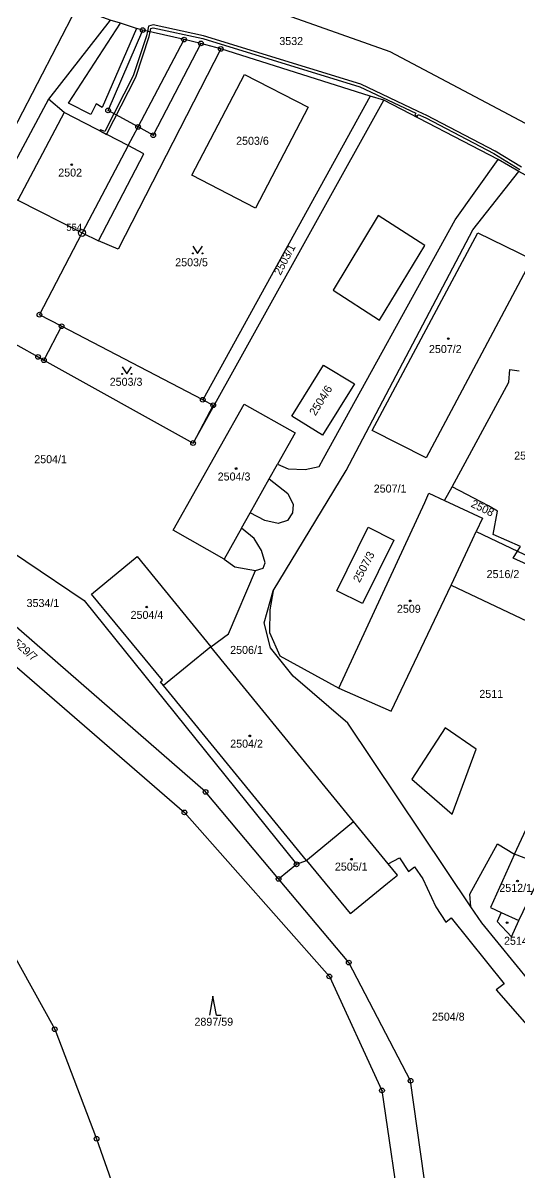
# Model space of a CAD drawing. Extents: x -784124 to -780570, y -980818 to -976926.
# Drawn here: x -782747.8 to -782642.4, y -979748.9 to -979504.8 of the extents above; entities that cross this region are included whole.
import ezdxf
from ezdxf.enums import TextEntityAlignment as Align

# ---------------------------------------------------------------- set-up
doc = ezdxf.new("R2010")
doc.units = 0
doc.header["$LTSCALE"] = 3.138375
doc.header["$MEASUREMENT"] = 0
doc.linetypes.add('0_051C', pattern=[0])
for name, color, linetype in [('101', 1, 'CONTINUOUS'), ('1016', 1, 'CONTINUOUS'), ('105', 1, 'CONTINUOUS'), ('18', 1, 'CONTINUOUS'), ('21800', 1, 'CONTINUOUS'), ('21900', 1, 'CONTINUOUS'), ('21999', 1, 'CONTINUOUS'), ('23700', 1, 'CONTINUOUS'), ('308', 1, 'CONTINUOUS'), ('314', 1, 'CONTINUOUS'), ('402', 1, 'CONTINUOUS'), ('404', 1, 'CONTINUOUS')]:
    doc.layers.add(name, color=color, linetype=linetype)

# ---------------------------------------------------------------- blocks, each defined once
blk = doc.blocks.new('4_02$0')
at = {"layer": '404', "color": 255, "linetype": 'Continuous'}
blk.add_circle((-0.01, 0), 0.175, dxfattribs=at)
blk = doc.blocks.new('3_14$2')
at = {"layer": '314', "color": 255, "linetype": 'Continuous'}
blk.add_lwpolyline([(-1, 1.5), (0, 0), (1, 1.5)], dxfattribs=at)
for centre in [(-1, 0), (1, 0)]:
    blk.add_circle(centre, 0.1, dxfattribs=at)
blk = doc.blocks.new('3_08$6')
at = {"layer": '308', "color": 255, "linetype": 'Continuous'}
for p, q in [((0, 4), (-0.75, 0)), ((0.75, 0), (0, 4)), ((0.75, 0), (1.75, 0))]:
    blk.add_line(p, q, dxfattribs=at)
blk = doc.blocks.new('1_01$18')
at = {"layer": '101', "color": 3, "linetype": 'Continuous'}
for radius in [0.75, 0.03]:
    blk.add_circle((0, 0), radius, dxfattribs=at)
blk = doc.blocks.new('1_05$19')
at = {"layer": '105', "color": 3, "linetype": 'Continuous'}
for radius in [0.5, 0.0303]:
    blk.add_circle((0, 0), radius, dxfattribs=at)

msp = doc.modelspace()

# ---------------------------------------------------------------- linework, layer by layer
at = {"layer": '21800', "color": 255, "linetype": 'Continuous'}
for p, q in [((-782729.29, -979504.2), (-782742.41, -979520.97)), ((-782738.17, -979521.81), (-782727.09, -979504.87)), ((-782723.68, -979505.99), (-782730.99, -979522.75)), ((-782729.72, -979523.4), (-782722.37, -979506.31)), ((-782705.77, -979510.33), (-782727.56, -979552.89)), ((-782710.01, -979509.15), (-782720.12, -979528.67)), ((-782733.39, -979524.25), (-782738.17, -979521.81)), ((-782732.29, -979522.02), (-782733.39, -979524.25)), ((-782730.99, -979522.75), (-782732.29, -979522.02)), ((-782739.09, -979523.81), (-782748.92, -979542.42)), ((-782723.35, -979526.9), (-782729.72, -979523.4)), ((-782720.12, -979528.67), (-782723.35, -979526.9)), ((-782725.43, -979530.85), (-782735.26, -979549.41)), ((-782672.29, -979545.7), (-782681.91, -979561.57)), ((-782662.43, -979552.1), (-782672.29, -979545.7)), ((-782727.56, -979552.89), (-782731.75, -979551.1)), ((-782672.07, -979567.92), (-782662.43, -979552.1)), ((-782681.91, -979561.57), (-782672.07, -979567.92)), ((-782695.48, -979601.67), (-782691.5, -979604.77)), ((-782691.5, -979604.77), (-782690.38, -979607.06)), ((-782690.38, -979607.06), (-782690.56, -979608.86)), ((-782696.43, -979610.51), (-782699.52, -979608.86)), ((-782693.57, -979611.1), (-782696.43, -979610.51)), ((-782691.6, -979610.51), (-782693.57, -979611.1)), ((-782690.56, -979608.86), (-782691.6, -979610.51)), ((-782705.04, -979618.69), (-782702.77, -979620.35)), ((-782702.77, -979620.35), (-782698.37, -979621.12)), ((-782658.07, -979654.54), (-782665.16, -979665.44)), ((-782651.47, -979659.06), (-782658.07, -979654.54)), ((-782656.56, -979672.86), (-782651.47, -979659.06)), ((-782665.16, -979665.44), (-782656.56, -979672.86)), ((-782646.18, -979693.75), (-782642.39, -979695.49))]:
    msp.add_line(p, q, dxfattribs=at)
at = {"layer": '21900', "color": 3, "linetype": 'Continuous'}
for p, q in [((-782736.47, -979501.56), (-782768.19, -979562.66)), ((-782723.35, -979526.9), (-782713.59, -979508.33)), ((-782711.66, -979594.03), (-782671.15, -979521.24)), ((-782674.03, -979520.33), (-782709.61, -979584.85)), ((-782671.15, -979521.24), (-782674.03, -979520.33)), ((-782646.79, -979533.84), (-782671.15, -979521.24)), ((-782725.43, -979530.85), (-782723.35, -979526.9)), ((-782642.43, -979536.38), (-782646.79, -979533.84)), ((-782624.93, -979546.06), (-782642.43, -979536.38)), ((-782768.19, -979562.66), (-782744.61, -979575.75)), ((-782739.61, -979569.22), (-782743.37, -979576.44)), ((-782709.61, -979584.85), (-782739.61, -979569.22)), ((-782744.61, -979575.75), (-782743.37, -979576.44)), ((-782743.37, -979576.44), (-782711.66, -979594.03)), ((-782707.38, -979586.01), (-782711.66, -979594.03)), ((-782709.61, -979584.85), (-782707.38, -979586.01)), ((-782662.09, -979597.15), (-782673.61, -979591.35)), ((-782658.2, -979606.27), (-782656.6, -979603.33)), ((-782680.69, -979646.13), (-782662.42, -979606.66)), ((-782651.49, -979612.83), (-782642.69, -979617.01)), ((-782642.69, -979617.01), (-782632.04, -979622.06)), ((-782632.78, -979623.41), (-782643.62, -979618.5)), ((-782694.62, -979625.45), (-782695.38, -979629.45)), ((-782707.91, -979637.35), (-782717.92, -979645.56)), ((-782693.23, -979639.21), (-782680.69, -979646.13)), ((-782643.36, -979681.37), (-782624.01, -979639.73)), ((-782687.52, -979682.68), (-782717.92, -979645.56)), ((-782670.18, -979683.41), (-782677.53, -979674.43)), ((-782693.5, -979686.61), (-782689.66, -979683.52)), ((-782689.66, -979683.52), (-782687.52, -979682.68))]:
    msp.add_line(p, q, dxfattribs=at)
for points in [[(-782693.5, -979686.61), (-782709.01, -979668.15), (-782772.44, -979612.99), (-782789.96, -979594.26), (-782794.18, -979585.57), (-782796.57, -979568.97), (-782797.02, -979548.5), (-782798.55, -979485.65), (-782798.53, -979476.81), (-782797.77, -979466.1)], [(-782807.78, -979484.85), (-782807.83, -979559.15), (-782804.04, -979585.34), (-782799.72, -979596.42), (-782792.75, -979603.88), (-782713.5, -979672.5), (-782682.7, -979707.33), (-782671.51, -979731.55), (-782667.19, -979761), (-782667.19, -979764.72), (-782666.51, -979772.81), (-782654.06, -979840.46), (-782648.19, -979866.43), (-782635.44, -979908.05), (-782630.02, -979917.43), (-782619.98, -979925.48), (-782614.48, -979928.1), (-782613.54, -979928.39)], [(-782619.36, -979537.65), (-782669.76, -979510.94), (-782726.43, -979490.82)], [(-782713.59, -979508.33), (-782722.37, -979506.31), (-782723.68, -979505.99), (-782727.09, -979504.87), (-782729.29, -979504.2), (-782736.47, -979501.56)], [(-782674.03, -979520.33), (-782705.77, -979510.33), (-782710.01, -979509.15), (-782713.59, -979508.33)], [(-782687.21, -979522.72), (-782698.42, -979544.17), (-782711.9, -979537.14), (-782700.73, -979515.72), (-782687.21, -979522.72)], [(-782725.43, -979530.85), (-782739.09, -979523.81), (-782742.41, -979520.97), (-782752.88, -979540.49), (-782748.92, -979542.42), (-782735.26, -979549.41)], [(-782735.26, -979549.41), (-782731.75, -979551.1), (-782722.14, -979532.58), (-782725.43, -979530.85)], [(-782684.85, -979599.01), (-782683.94, -979597.31), (-782655.93, -979546.66), (-782646.79, -979533.84)], [(-782694.62, -979625.45), (-782679.15, -979599.9), (-782652.17, -979548.78), (-782642.43, -979536.38)], [(-782739.61, -979569.22), (-782744.31, -979566.77), (-782735.26, -979549.41)], [(-782673.61, -979591.35), (-782651.11, -979549.41), (-782639.66, -979554.95), (-782662.09, -979597.15)], [(-782683.95, -979577.47), (-782677.37, -979581.46), (-782684.14, -979592.34), (-782690.67, -979588.32), (-782683.95, -979577.47)], [(-782656.6, -979603.33), (-782644.56, -979581.1), (-782644.35, -979578.43), (-782642.37, -979578.72)], [(-782701.34, -979612.1), (-782705.04, -979618.69), (-782715.86, -979612.55), (-782700.78, -979585.81), (-782689.99, -979591.89), (-782693.72, -979598.53)], [(-782784.51, -979594.09), (-782734.81, -979627.48), (-782689.66, -979683.52)], [(-782701.34, -979612.1), (-782699.52, -979608.86), (-782695.48, -979601.67), (-782693.72, -979598.53)], [(-782693.72, -979598.53), (-782691.43, -979599.54), (-782687.87, -979599.65), (-782684.85, -979599.01)], [(-782662.42, -979606.66), (-782661.52, -979604.71), (-782658.2, -979606.27)], [(-782642.06, -979615.98), (-782647.87, -979613.48), (-782646.97, -979608.48), (-782648.9, -979607.41), (-782656.6, -979603.33)], [(-782890.4, -979626.84), (-782861.18, -979607.11), (-782834.63, -979621.02), (-782800.53, -979638.84), (-782788.08, -979647.71), (-782770.89, -979669.51), (-782755.33, -979692.8), (-782741.06, -979718.56), (-782732.18, -979741.81), (-782719.82, -979777.04), (-782710.7, -979797.47), (-782706.59, -979821.23), (-782705.14, -979848.92), (-782704.68, -979874.9), (-782707.91, -979894.61)], [(-782658.2, -979606.27), (-782650.18, -979610.03), (-782651.49, -979612.83)], [(-782707.91, -979637.35), (-782704.15, -979634.54), (-782698.37, -979621.12), (-782696.79, -979620.59), (-782696.34, -979619.46), (-782697.13, -979616.88), (-782698.68, -979614.32), (-782701.34, -979612.1)], [(-782681.14, -979625.42), (-782674.48, -979611.88), (-782669.02, -979614.66), (-782675.67, -979628.1), (-782681.14, -979625.42)], [(-782656.79, -979624.24), (-782656.7, -979624.05), (-782652.29, -979614.55), (-782651.49, -979612.83)], [(-782717.92, -979645.56), (-782718.6, -979644.73), (-782718.18, -979644.38), (-782733.24, -979626.12), (-782723.55, -979618.17), (-782707.91, -979637.35)], [(-782680.69, -979646.13), (-782669.57, -979651.02), (-782656.79, -979624.24)], [(-782656.79, -979624.24), (-782624.66, -979639.42), (-782624.01, -979639.73)], [(-782652.64, -979692.56), (-782678.79, -979653.56), (-782690.41, -979643.57), (-782695.24, -979637.57), (-782696.54, -979632.24), (-782694.62, -979625.45)], [(-782695.38, -979629.45), (-782695.4, -979634.29), (-782693.23, -979639.21)], [(-782677.53, -979674.43), (-782682.28, -979668.64), (-782707.91, -979637.35)], [(-782687.52, -979682.68), (-782687.32, -979682.51), (-782677.53, -979674.43)], [(-782652.64, -979692.56), (-782652.83, -979689.84), (-782646.94, -979679.17), (-782643.36, -979681.37)], [(-782687.52, -979682.68), (-782678.24, -979694), (-782678.11, -979693.88), (-782670.36, -979687.54), (-782668.23, -979685.79), (-782670.18, -979683.41)], [(-782670.18, -979683.41), (-782667.78, -979682.14), (-782665.87, -979685.07), (-782664.62, -979684.04), (-782662.86, -979686.59), (-782660.06, -979692.52), (-782657.93, -979695.81), (-782656.82, -979694.92), (-782645.55, -979708.91), (-782647.24, -979710.2), (-782640.2, -979718.2), (-782633.69, -979724.62), (-782627.62, -979731.07)], [(-782643.36, -979681.37), (-782648.44, -979692.72), (-782646.18, -979693.75)], [(-782635.71, -979684.29), (-782636.85, -979683.85), (-782643.36, -979681.37)], [(-782658.93, -979771.78), (-782659.77, -979764.02), (-782661.15, -979760.16), (-782665.43, -979729.5), (-782678.58, -979704.38), (-782693.5, -979686.61)], [(-782644, -979698.95), (-782642.39, -979695.49), (-782638.81, -979687.98)], [(-782639.84, -979708.73), (-782650.28, -979695.98), (-782652.64, -979692.56)], [(-782646.18, -979693.75), (-782647.06, -979695.64), (-782644, -979698.95)]]:
    msp.add_lwpolyline(points, dxfattribs=at)
at = {"layer": '21999', "color": 3, "linetype": 'Continuous'}
for p, q in [((-782643.62, -979618.5), (-782642.69, -979617.01)), ((-782642.69, -979617.01), (-782642.06, -979615.98))]:
    msp.add_line(p, q, dxfattribs=at)
at = {"layer": '23700', "color": 255, "linetype": '0_051C'}
msp.add_lwpolyline([(-782641.88, -979535.41), (-782647.43, -979532.02), (-782661.95, -979524.43), (-782663.83, -979523.58), (-782675.97, -979517.82), (-782709.42, -979507.56), (-782720.15, -979505.21), (-782721.17, -979505.51), (-782721.37, -979506.54), (-782720.78, -979506.68), (-782720.65, -979505.99), (-782720.13, -979505.83), (-782720.13, -979505.83), (-782709.58, -979508.14), (-782676.19, -979518.38), (-782664.34, -979524), (-782664.5, -979524.39), (-782663.94, -979524.61), (-782663.8, -979524.25), (-782662.21, -979524.97), (-782647.73, -979532.54), (-782642.18, -979535.93)], dxfattribs=at)
msp.add_lwpolyline([(-782721.37, -979506.54), (-782721.55, -979507.52), (-782724.38, -979516.06), (-782730.4, -979527.88), (-782731.32, -979527.5), (-782731.46, -979527.74), (-782730.03, -979528.48), (-782723.82, -979516.3), (-782720.97, -979507.68), (-782720.78, -979506.68), (-782721.37, -979506.54)], close=True, dxfattribs=at)

# ---------------------------------------------------------------- block references
at = {"layer": '101', "color": 0, "linetype": 'ByBlock'}
msp.add_blockref('1_01$18', (-782735.26, -979549.41), dxfattribs=at)
at = {"layer": '105', "color": 0, "linetype": 'ByBlock'}
for p in [(-782722.37, -979506.31), (-782713.59, -979508.33), (-782710.01, -979509.15), (-782705.77, -979510.33), (-782729.72, -979523.4), (-782723.35, -979526.9), (-782720.12, -979528.67), (-782744.31, -979566.77), (-782739.61, -979569.22), (-782744.61, -979575.75), (-782743.37, -979576.44), (-782709.61, -979584.85), (-782707.38, -979586.01), (-782711.66, -979594.03), (-782709.01, -979668.15), (-782713.5, -979672.5), (-782689.66, -979683.52), (-782693.5, -979686.61), (-782678.58, -979704.38), (-782682.7, -979707.33), (-782741.06, -979718.56), (-782665.43, -979729.5), (-782671.51, -979731.55), (-782732.18, -979741.81)]:
    msp.add_blockref('1_05$19', p, dxfattribs=at)
at = {"layer": '308', "color": 0, "linetype": 'ByBlock'}
msp.add_blockref('3_08$6', (-782707.44, -979715.56), dxfattribs=at)
at = {"layer": '314', "color": 0, "linetype": 'ByBlock'}
for p in [(-782710.69, -979553.75), (-782725.75, -979579.37)]:
    msp.add_blockref('3_14$2', p, dxfattribs=at)
at = {"layer": '402', "color": 0, "linetype": 'ByBlock'}
msp.add_blockref('4_02$0', (-782644.9, -979695.9), dxfattribs=at)
at = {"layer": '404', "color": 0, "linetype": 'ByBlock'}
for p in [(-782737.44, -979534.92), (-782657.4, -979571.86), (-782702.5, -979599.45), (-782665.51, -979627.57), (-782721.5, -979628.87), (-782699.59, -979656.24), (-782677.99, -979682.44), (-782642.71, -979687.08)]:
    msp.add_blockref('4_02$0', p, dxfattribs=at)

# ---------------------------------------------------------------- texts
at = {"layer": '1016', "color": 174, "linetype": 'Continuous'}
msp.add_text('554', height=1.5, dxfattribs=at).set_placement((-782735.26, -979549.41), align=Align.BOTTOM_RIGHT)
at = {"layer": '18', "color": 255, "linetype": 'Continuous'}
for s, p in [('3532', (-782693.33, -979510.01)), ('2502', (-782740.32, -979537.95)), ('2503/5', (-782715.46, -979557)), ('2507/2', (-782661.53, -979575.43)), ('2503/3', (-782729.38, -979582.39)), ('2517', (-782643.41, -979598.06)), ('2504/1', (-782745.42, -979598.83)), ('2504/3', (-782706.43, -979602.51)), ('2507/1', (-782673.26, -979605.07)), ('3534/1', (-782747.05, -979629.38)), ('2504/4', (-782724.94, -979631.9)), ('2509', (-782668.33, -979630.6)), ('2506/1', (-782703.78, -979639.34)), ('2511', (-782650.82, -979648.68)), ('2504/2', (-782703.77, -979659.26)), ('2505/1', (-782681.52, -979685.37)), ('2514/7', (-782645.57, -979701.12)), ('2897/59', (-782711.37, -979718.32))]:
    msp.add_text(s, height=1.7, dxfattribs=at).set_placement(p, align=Align.BOTTOM_LEFT)
for s, p in [('2503/6', (-782699.04, -979531.2)), ('2512/1', (-782643.09, -979689.89)), ('2504/8', (-782657.42, -979717.24))]:
    msp.add_text(s, height=1.7, dxfattribs=at).set_placement(p, align=Align.BOTTOM_CENTER)
for s, rotation, p in [('2503/1', 62, (-782691, -979555.69)), ('2504/6', 58, (-782683.38, -979585.69)), ('2507/3', 62, (-782674.19, -979620.97))]:
    msp.add_text(s, height=1.7, rotation=rotation, dxfattribs=at).set_placement(p, align=Align.BOTTOM_CENTER)
for s, rotation, p in [('2508', 334, (-782652.99, -979607.96)), ('3529/7', 319, (-782751.26, -979636.32))]:
    msp.add_text(s, height=1.7, rotation=rotation, dxfattribs=at).set_placement(p, align=Align.BOTTOM_LEFT)
msp.add_text('2516/2', height=1.7, dxfattribs=at).set_placement((-782642.32, -979621.02), align=Align.TOP_RIGHT)

doc.saveas('drawing.dxf')
